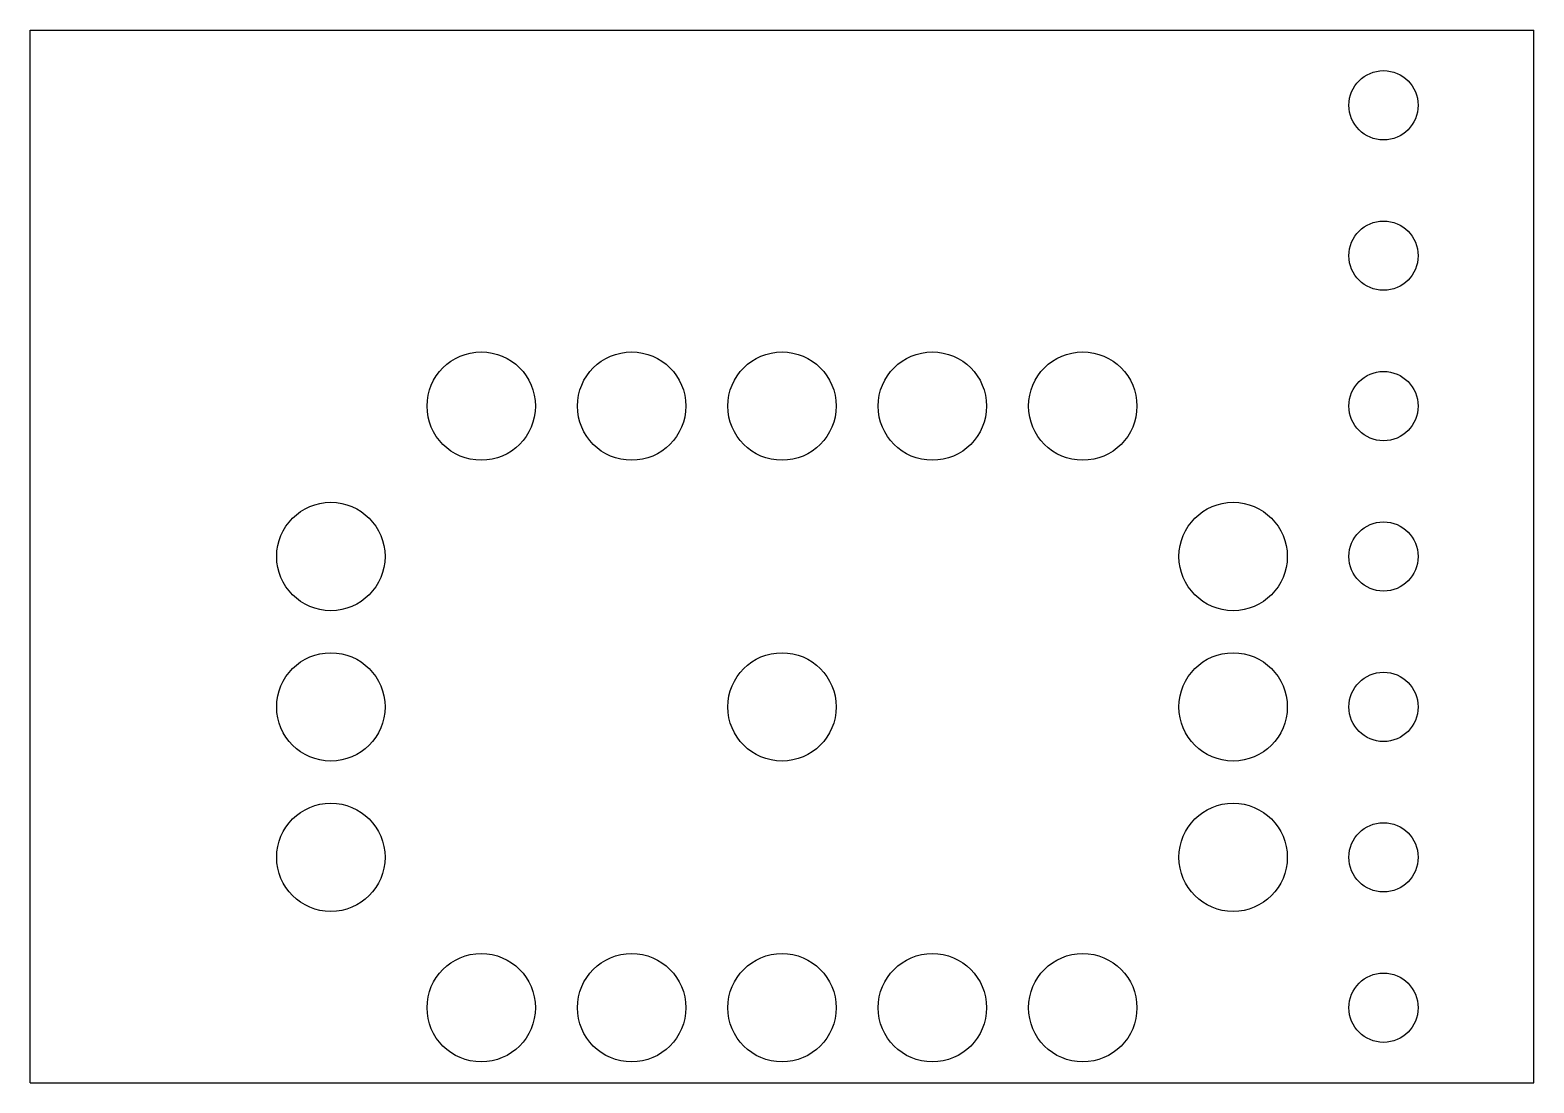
# Model space of a CAD drawing. Extents: x 0 to 25.4, y 0 to 17.8.
import ezdxf

# ---------------------------------------------------------------- set-up
doc = ezdxf.new("R2010")
doc.units = 0
doc.layers.add('JA', color=7, linetype='CONTINUOUS')

msp = doc.modelspace()

# ---------------------------------------------------------------- linework, layer by layer
at = {"layer": 'JA'}
for p, q in [((0, 0), (0, 17.78)), ((0, 17.78), (25.4, 17.78)), ((0, 17.78, 7), (25.4, 17.78)), ((25.4, 0), (25.4, 17.78)), ((0, 0), (25.4, 0))]:
    msp.add_line(p, q, dxfattribs=at)
for centre, radius in [((22.86, 16.51), 0.585), ((22.86, 13.97), 0.585), ((7.62, 11.43), 0.915), ((10.16, 11.43), 0.915), ((12.7, 11.43), 0.915), ((15.24, 11.43), 0.915), ((17.78, 11.43), 0.915), ((22.86, 11.43), 0.585), ((5.08, 8.89), 0.915), ((20.32, 8.89), 0.915), ((22.86, 8.89), 0.585), ((5.08, 6.35), 0.915), ((12.7, 6.35), 0.915), ((20.32, 6.35), 0.915), ((22.86, 6.35), 0.585), ((5.08, 3.81), 0.915), ((20.32, 3.81), 0.915), ((22.86, 3.81), 0.585), ((7.62, 1.27), 0.915), ((10.16, 1.27), 0.915), ((12.7, 1.27), 0.915), ((15.24, 1.27), 0.915), ((17.78, 1.27), 0.915), ((22.86, 1.27), 0.585)]:
    msp.add_circle(centre, radius, dxfattribs=at)

doc.saveas('drawing.dxf')
